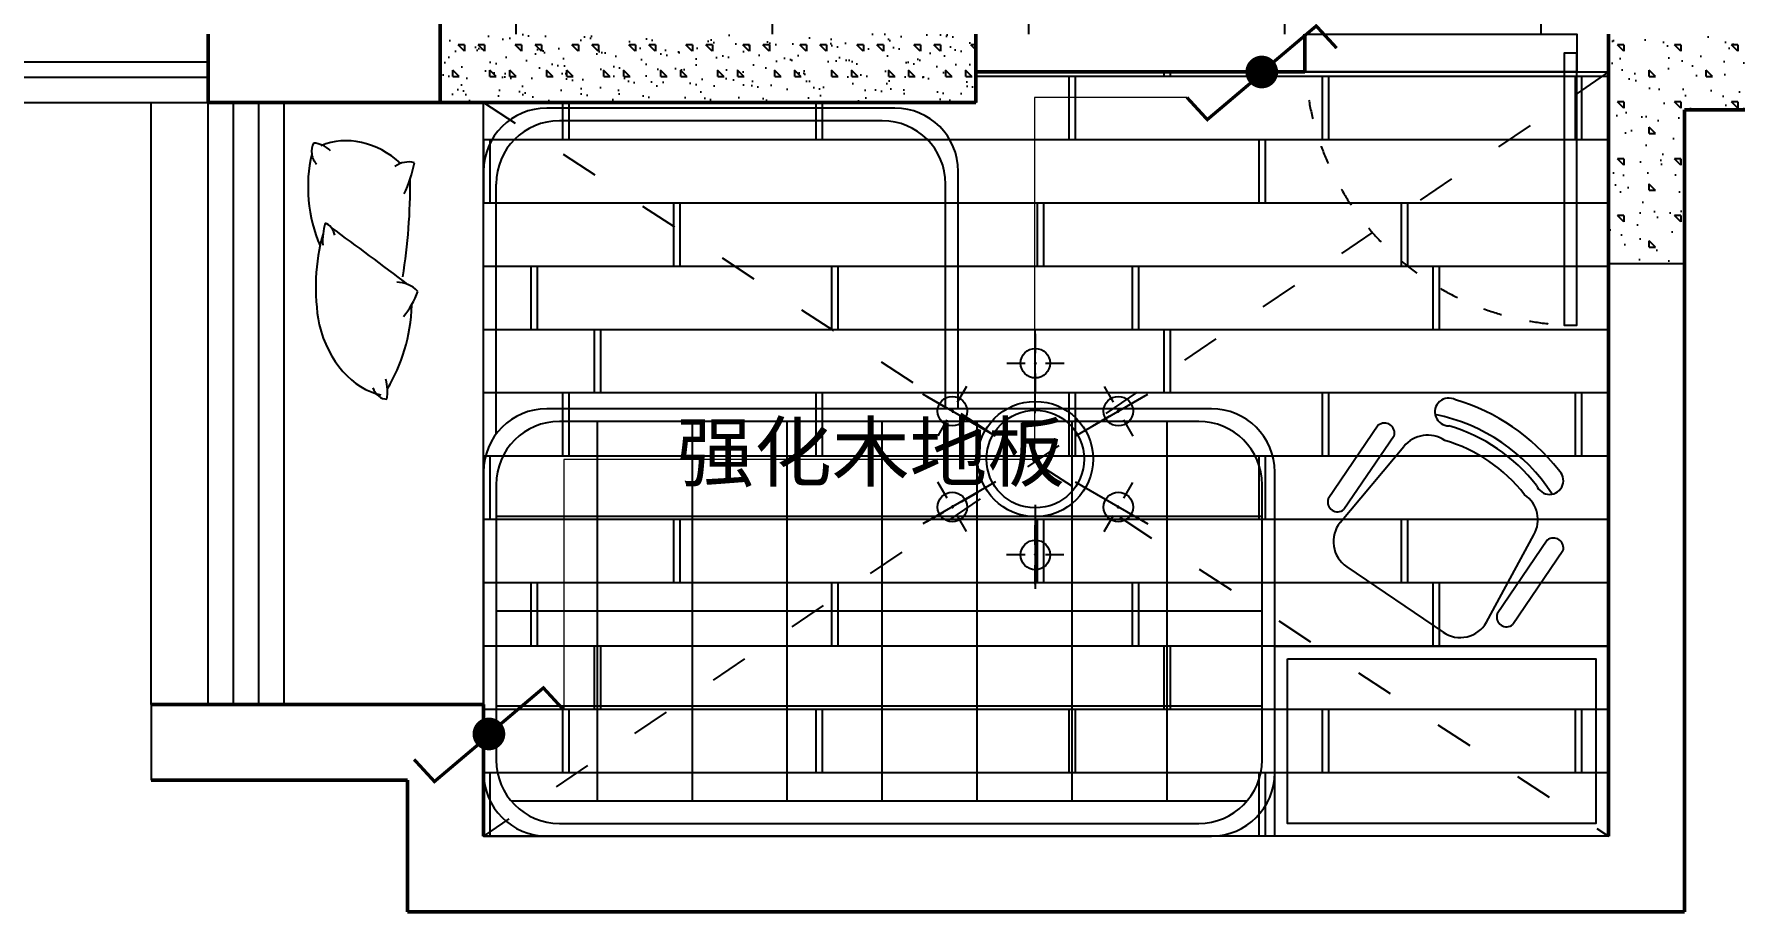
# Model space of a CAD drawing. Header units: millimetres. Extents: x 404985 to 540841, y 1898 to 26709.
# Drawn here: x 511983 to 517357, y 9960 to 12734 of the extents above; entities that cross this region are included whole.
import ezdxf

# ---------------------------------------------------------------- set-up
doc = ezdxf.new("R2010")
doc.units = ezdxf.units.MM
doc.linetypes.add('ACAD_ISO03W100', pattern=[30, 12, -18])
for name, color, linetype, lineweight in [('原始结构', 7, 'Continuous', 50), ('家具外线', 135, 'Continuous', 25), ('开关布置', 2, 'Continuous', 9)]:
    doc.layers.add(name, color=color, linetype=linetype, lineweight=lineweight)
for name, color, linetype in [('地面铺装', 251, 'Continuous'), ('填充', 8, 'Continuous'), ('填充图块', 7, 'Continuous'), ('墙线', 7, 'Continuous'), ('家具内线', 251, 'Continuous'), ('建筑开门', 3, 'Continuous'), ('建筑栏杆', 2, 'Continuous'), ('建筑窗户', 4, 'Continuous'), ('标注说明', 50, 'Continuous'), ('水路布置', 255, 'Continuous'), ('灯具内线', 8, 'Continuous'), ('灯具外线', 22, 'Continuous'), ('顶面布置', 1, 'Continuous')]:
    doc.layers.add(name, color=color, linetype=linetype)
doc.styles.get("Standard").update_dxf_attribs({"font": 'arial.ttf'})
pattern_1 = [(67, (67346.36, 1.73), (-102.840264, -86.710143), [0, -145]), (153, (67346.36, 1.73), (70.245338, -126.458474), [0, -194]), (74, (67366.36, -4e-12), (-129.956868, -87.5714), [0, -246]), (286, (67366.36, -4e-12), (149.1821, -82.058653), [0, -162.4]), (114, (67546.36, 5.2), (-177.42154, 52.363195), [0, -130]), (90, (67446.36, -4e-12), (-180, 1e-14), [20, -160]), (135, (67466.36, -4e-12), (-179.99969, -179.99969), [28.284, -226.274]), (180, (67546.36, 100), (-2e-14, -180), [20, -160]), (135, (67546.36, 260), (-179.99969, -179.99969), [28.284, -226.274]), (270, (67546.36, 100), (180, -3e-14), [20, -160]), (135, (67466.36, 180), (-179.99969, -179.99969), [28.284, -226.274]), (0, (67446.36, -4e-12), (0, 180), [20, -160]), (135, (67546.36, 80), (-179.99969, -179.99969), [28.284, -226.274])]

# ---------------------------------------------------------------- blocks, each defined once
blk = doc.blocks.new('A$C25FA378C')
at = {"layer": '填充', "ltscale": 30, "extrusion": (0, 0, -1)}
for centre, major_axis, start_param, end_param in [((507.8, 146.1), (306.4, 0), 3.724732, 4.069338), ((222.1, 254.7), (139.9, 0), 5.529584, 6.209628), ((936.9, -678.3), (-1435.9, 0), 1.169597, 1.390338), ((883.5, 128.1), (-366.1, 0), 0.824261, 1.133103), ((600.7, 341.7), (-133.1, 0), 2.853298, 3.513231), ((426, 136), (402.4, 0), 5.57616, 6.464653), ((400.9, -41.8), (-483.5, 0), 0.707044, 1.325772), ((-19533, -10215.2), (24580.7, 0), 5.654657, 5.669441), ((44.4, 104.1), (-114, 0), 1.170168, 1.734602), ((63.7, 185), (-64, 0), 5.058373, 6.185257), ((308.5, 217.1), (-301.3, 0), 4.865404, 6.033725), ((700.3, 48), (-134.5, 0), 2.428424, 2.99721), ((490.9, 163.5), (162.4, 0), 1.00688, 1.451909), ((529.5, 52.2), (-50.8, 0), 1.693626, 2.822648), ((799.9, 84.2), (45.3, 0), 0.738066, 2.415466), ((288.3, 360.2), (495.3, 0), 1.025333, 1.622764), ((633.7, 277.5), (-352.5, 0), 4.222335, 5.074371)]:
    blk.add_ellipse(centre, major_axis=major_axis, ratio=0.727273, start_param=start_param, end_param=end_param, dxfattribs=at)
blk = doc.blocks.new('MK-JJ-0560')
at = {"layer": '家具内线'}
blk.add_arc((-112943.4, 65797), 569.4, 246.8525, 293.0205, dxfattribs=at)
at = {"layer": '家具外线'}
for p, q in [((-112759.1, 65827.4), (-113127.6, 65827.8)), ((-113296.6, 65402.5), (-113296.3, 65683.8)), ((-113236.6, 65402.4), (-113236.3, 65683.7)), ((-113223.4, 65724.5), (-113192.1, 65412.4)), ((-112663.5, 65723.8), (-112695.4, 65411.9)), ((-112650.9, 65401.8), (-112650.6, 65683.1)), ((-112590.9, 65401.7), (-112590.6, 65683))]:
    blk.add_line(p, q, dxfattribs=at)
for centre, radius, start, end in [((-113127.7, 65731.8), 96, 89.9365, 184.3686), ((-112759.2, 65731.4), 96, 355.5044, 89.9365), ((-113266.3, 65674.9), 31.3, 16.3379, 163.535), ((-112620.6, 65674.2), 31.3, 16.3379, 163.535), ((-113096.4, 65419.7), 96, 184.3686, 269.9365), ((-112791.1, 65419.4), 96, 269.9365, 355.5044), ((-113266.6, 65411.3), 31.3, 196.3379, 343.535), ((-112620.9, 65410.6), 31.3, 196.3379, 343.535), ((-112943.4, 65797), 497.4, 252.0661, 287.8069), ((-113136.5, 65242.3), 43.8, 54.9038, 264.2424), ((-112943.4, 65797), 545.4, 252.0661, 287.8069), ((-112751.5, 65241.8), 43.8, 275.6306, 124.9691), ((-112943.3, 65809), 641.4, 252.0661, 287.8069)]:
    blk.add_arc(centre, radius, start, end, dxfattribs=at)
blk = doc.blocks.new('2012092917234939')
at = {"layer": '灯具内线'}
for p, q in [((-2.1, 394.3), (-2.1, 333.9)), ((-2.1, 394.3), (-2.1, 333.9)), ((-91.9, 301.7), (-34.3, 301.7)), ((-91.9, 301.7), (-34.3, 301.7)), ((-2.1, 269.5), (-2.1, 207.7)), ((-2.1, 269.5), (-2.1, 207.7)), ((30.1, 301.7), (89, 301.7)), ((30.1, 301.7), (89, 301.7)), ((-248.4, 178.1), (-218.9, 229.2)), ((-248.4, 178.1), (-218.9, 229.2)), ((215.3, 228), (244.1, 178.1)), ((215.3, 228), (244.1, 178.1)), ((-344.6, 196.5), (-292.3, 166.3)), ((-344.6, 196.5), (-292.3, 166.3)), ((340.4, 196.5), (288.1, 166.3)), ((340.4, 196.5), (288.1, 166.3)), ((-309.3, 72.5), (-280.5, 122.4)), ((-309.3, 72.5), (-280.5, 122.4)), ((-236.6, 134.2), (-183.1, 103.3)), ((-236.6, 134.2), (-183.1, 103.3)), ((232.3, 134.2), (178.8, 103.3)), ((232.3, 134.2), (178.8, 103.3)), ((276.3, 122.4), (305.8, 71.3)), ((276.3, 122.4), (305.8, 71.3)), ((-280.5, -124.8), (-310, -73.7)), ((-280.5, -124.8), (-310, -73.7)), ((-236.6, -136.6), (-183.1, -105.7)), ((-236.6, -136.6), (-183.1, -105.7)), ((232.3, -136.6), (178.8, -105.7)), ((232.3, -136.6), (178.8, -105.7)), ((305.1, -74.9), (276.3, -124.8)), ((305.1, -74.9), (276.3, -124.8)), ((-344.6, -198.9), (-292.3, -168.7)), ((-344.6, -198.9), (-292.3, -168.7)), ((-219.6, -230.4), (-248.4, -180.5)), ((-219.6, -230.4), (-248.4, -180.5)), ((244.1, -180.5), (214.6, -231.6)), ((244.1, -180.5), (214.6, -231.6)), ((340.4, -198.9), (288.1, -168.7)), ((340.4, -198.9), (288.1, -168.7)), ((-34.3, -304.1), (-93.3, -304.1)), ((-34.3, -304.1), (-93.3, -304.1)), ((87.6, -304.1), (30.1, -304.1)), ((87.6, -304.1), (30.1, -304.1)), ((-2.1, -396.7), (-2.1, -336.3)), ((-2.1, -396.7), (-2.1, -336.3))]:
    blk.add_line(p, q, dxfattribs=at)
for points in [[(-4.2, 301.2, 1), (0.5, 301.2, 1)], [(-4.2, 301.2, 1), (0.5, 301.2, 1)], [(-265.1, 148.2, 1), (-262.7, 152.3, 1)], [(-265.1, 148.2, 1), (-262.7, 152.3, 1)], [(258.8, 151.8, 1), (261.1, 147.8, 1)], [(258.8, 151.8, 1), (261.1, 147.8, 1)], [(-263, -154.2, 1), (-265.3, -150.2, 1)], [(-263, -154.2, 1), (-265.3, -150.2, 1)], [(260.8, -150.6, 1), (258.5, -154.7, 1)], [(260.8, -150.6, 1), (258.5, -154.7, 1)], [(0, -303.6, 1), (-4.7, -303.6, 1)], [(0, -303.6, 1), (-4.7, -303.6, 1)]]:
    blk.add_lwpolyline(points, format="xyb", close=True, dxfattribs=at)
for centre in [(-264.4, 150.2), (260.2, 150.2), (-264.4, -152.7), (260.2, -152.7), (-2.1, -304.1)]:
    blk.add_circle(centre, 46.7, dxfattribs=at)
at = {"layer": '灯具外线'}
for p, q in [((-2.1, 143.6), (-2.1, 409)), ((-2.1, 143.6), (-2.1, 409)), ((-127.5, 71.2), (-357.3, 203.9)), ((-127.5, 71.2), (-357.3, 203.9)), ((123.3, 71.2), (353.1, 203.9)), ((123.3, 71.2), (353.1, 203.9)), ((-127.5, -73.6), (-357.3, -206.3)), ((-127.5, -73.6), (-357.3, -206.3)), ((123.3, -73.6), (353.1, -206.3)), ((123.3, -73.6), (353.1, -206.3)), ((-2.1, -146), (-2.1, -411.4)), ((-2.1, -146), (-2.1, -411.4)), ((-2.1, -271.9), (-2.1, -210.2)), ((-2.1, -271.9), (-2.1, -210.2))]:
    blk.add_line(p, q, dxfattribs=at)
blk.add_lwpolyline([(0, -10.5, 1), (0, 10.5, 1)], format="xyb", close=True, dxfattribs=at)
blk.add_lwpolyline([(0, -10.5, 1), (0, 10.5, 1)], format="xyb", close=True, dxfattribs=at)
for centre, radius in [((-2.1, 301.7), 46.7), ((-2.1, -1.2), 182.3), ((-2.1, -1.2), 154.3)]:
    blk.add_circle(centre, radius, dxfattribs=at)
blk = doc.blocks.new('单联双控')
at = {"layer": '开关布置', "const_width": 10.3}
for points in [[(236.5, 75.5), (172.1, 145.5), (-19.7, -16.7)], [(-236.5, -80.4), (-172.1, -150.4), (19.7, 11.8)]]:
    blk.add_lwpolyline(points, dxfattribs=at)
at = {"layer": '开关布置', "const_width": 51.7}
for points in [[(0, -25.8, 1), (0, 25.8, 1)], [(0, -25.8, -1), (0, 25.8, -1)]]:
    blk.add_lwpolyline(points, format="xyb", close=True, dxfattribs=at)

msp = doc.modelspace()

# ---------------------------------------------------------------- hatches: boundary and pattern name
at = {"layer": '地面铺装'}
h = msp.add_hatch(dxfattribs=at)
h.set_pattern_fill('水平/垂直栅格', color=256, scale=255)
h.set_pattern_definition([(0, (513505.94, 16587), (0, 809.625), []), (90, (513505.94, 16587), (-809.625, 5e-14), [])])
h.paths.add_polyline_path([(513505.9, 13133), (513505.9, 12734), (515997.9, 12734), (516857.9, 12734), (520942.9, 12734), (520942.9, 12570), (522192.9, 12570), (524559.9, 12570), (524559.9, 12780), (524945.9, 12780), (525805.9, 12776), (525805.9, 13646), (525805.9, 13815), (523805.8, 13815), (523116.4, 13815), (520685.9, 13815), (520685.9, 14595), (520685.9, 15795), (520685.9, 16587), (513505.9, 16587), (513505.9, 15979)])
h.paths.add_polyline_path([(516920.2, 14384.6), (518459.1, 14384.6), (518459.1, 14755.5), (516920.2, 14755.5)], flags=24)
h = msp.add_hatch(dxfattribs=at)
h.set_pattern_fill('木地板条1', color=256, scale=50, pattern_type=2)
h.set_pattern_definition([(0, (513402.94, 10200), (0, 200), []), (90, (513403, 10200), (-2450, 2e-13), [200, -800]), (90, (513652.94, 10400), (-800, 5e-14), [200, -800]), (90, (513753, 10600), (-1800, 1e-13), [200, -800]), (90, (513552.9, 10800), (-950, 6e-14), [200, -800]), (90, (514003, 11000), (-1150, 7e-14), [200, -800]), (90, (513423, 10200), (-2450, 2e-13), [200, -800]), (90, (513672.94, 10400), (-800, 5e-14), [200, -800]), (90, (513773, 10600), (-1800, 1e-13), [200, -800]), (90, (513572.9, 10800), (-950, 6e-14), [200, -800]), (90, (514023, 11000), (-1150, 7e-14), [200, -800])])
h.paths.add_polyline_path([(516957.9, 10200), (516957.9, 12614), (516857.9, 12614), (515997.9, 12614), (514958.9, 12614), (514958.9, 12518), (513402.9, 12518), (513402.9, 10616), (513402.9, 10200)])
h.paths.add_polyline_path([(513951.8, 11214.1), (515321.8, 11214.1), (515321.8, 11560.1), (513951.8, 11560.1)], flags=24)
at = {"layer": '填充图块'}
h = msp.add_hatch(dxfattribs=at)
h.set_pattern_fill('混凝土3', color=256, scale=20, pattern_type=2)
h.set_pattern_definition(pattern_1)
h.paths.add_polyline_path([(514958.9, 12734), (514958.9, 12518), (513402.9, 12518), (513265.9, 12518), (513265.9, 12734)])
h = msp.add_hatch(dxfattribs=at)
h.set_pattern_fill('混凝土3', color=256, scale=20, pattern_type=2)
h.set_pattern_definition([(67, (33623.18, 1.73), (-102.840264, -86.710143), [0, -145]), (153, (33623.18, 1.73), (70.245338, -126.458474), [0, -194]), (74, (33643.18, -4e-12), (-129.956868, -87.5714), [0, -246]), (286, (33643.18, -4e-12), (149.1821, -82.058653), [0, -162.4]), (114, (33823.18, 5.2), (-177.421538, 52.363195), [0, -130]), (90, (33723.18, -4e-12), (-180, 1e-14), [20, -160]), (135, (33743.18, -4e-12), (-179.99969, -179.99969), [28.284, -226.274]), (180, (33823.18, 100), (-2e-14, -180), [20, -160]), (135, (33823.18, 260), (-179.99969, -179.99969), [28.284, -226.274]), (270, (33823.18, 100), (180, -3e-14), [20, -160]), (135, (33743.18, 180), (-179.99969, -179.99969), [28.284, -226.274]), (0, (33723.18, -4e-12), (0, 180), [20, -160]), (135, (33823.18, 80), (-179.99969, -179.99969), [28.284, -226.274])])
h.paths.add_polyline_path([(513265.9, 12734), (514958.9, 12734), (514958.9, 12518), (513402.9, 12518), (513265.9, 12518)])
h = msp.add_hatch(dxfattribs=at)
h.set_pattern_fill('混凝土3', color=256, scale=20, pattern_type=2)
h.set_pattern_definition(pattern_1)
h.paths.add_polyline_path([(520942.9, 12734), (520942.9, 12590), (520927.9, 12590), (520927.9, 12570), (520934.4, 12330), (520927.9, 12330), (520927.9, 12310), (520942.9, 12008.4), (520701.9, 12008.4), (520701.9, 12494), (517197.9, 12494), (517197.9, 12008.4), (516957.9, 12008.4), (516957.9, 12734)])

# ---------------------------------------------------------------- linework, layer by layer
for p, q in [((516857.9, 12734), (516857.9, 12614)), ((516857.9, 12614), (516957.9, 12614)), ((512352.6, 10616), (512352.6, 10376))]:
    msp.add_line(p, q)
at = {"color": 251}
msp.add_line((513402.9, 10616), (513402.9, 12518), dxfattribs=at)
at = {"layer": '原始结构'}
for p, q in [((513265.9, 13133), (513265.9, 12518)), ((512532.9, 12516.7), (512532.9, 12734)), ((514958.9, 12734), (514958.9, 12518)), ((515997.9, 12734), (515997.9, 12614)), ((516957.9, 12734), (516957.9, 10200)), ((515997.9, 12614), (514958.9, 12614)), ((512532.9, 12518), (513402.9, 12518)), ((513402.9, 12518), (514958.9, 12518)), ((520701.9, 12494), (517197.9, 12494)), ((517197.9, 12494), (517197.9, 9960)), ((513402.9, 10616), (512352.6, 10616)), ((513402.9, 10200), (513402.9, 10616)), ((513162.9, 10376), (512352.6, 10376)), ((513162.9, 9960), (513162.9, 10376)), ((517197.9, 9960), (513162.9, 9960))]:
    msp.add_line(p, q, dxfattribs=at)
at = {"layer": '地面铺装'}
msp.add_lwpolyline([(515997.9, 12734), (516857.9, 12734), (516857.9, 12614), (515997.9, 12614)], close=True, dxfattribs=at)
at = {"layer": '填充图块'}
for p, q in [((517197.9, 12008.4), (516957.9, 12008.4)), ((516957.9, 10200), (513402.9, 10200))]:
    msp.add_line(p, q, dxfattribs=at)
at = {"layer": '家具内线'}
for p, q in [((514662.9, 12460), (513642.9, 12460)), ((513442.9, 11470), (513442.9, 12260)), ((514862.9, 11550), (514862.9, 12260)), ((515662.9, 11510), (513642.9, 11510)), ((513762.9, 10310), (513762.9, 11510)), ((514062.9, 10310), (514062.9, 11510)), ((514362.9, 10310), (514362.9, 11510)), ((514662.9, 10310), (514662.9, 11510)), ((514962.9, 10310), (514962.9, 11510)), ((515262.9, 10310), (515262.9, 11510)), ((515562.9, 10310), (515562.9, 11510)), ((513442.9, 11310), (513442.9, 10440)), ((515862.9, 10440), (515862.9, 11310)), ((515862.9, 11210), (513442.9, 11210)), ((515862.9, 10910), (513442.9, 10910)), ((515862.9, 10610), (513442.9, 10610)), ((515814.9, 10310), (513491, 10310)), ((513642.9, 10240), (515662.9, 10240))]:
    msp.add_line(p, q, dxfattribs=at)
msp.add_lwpolyline([(515942.9, 10760), (516917.9, 10760), (516917.9, 10240), (515942.9, 10240)], close=True, dxfattribs=at)
for centre, start, end in [((513642.9, 12260), 90, 180), ((514662.9, 12260), 0, 90), ((513642.9, 11310), 90, 180), ((515662.9, 11310), 0, 90), ((513642.9, 10440), 180, 270), ((515662.9, 10440), 270, 0)]:
    msp.add_arc(centre, 200, start, end, dxfattribs=at)
at = {"layer": '家具外线'}
for p, q in [((513402.9, 10616), (513402.9, 12518)), ((514702.9, 12500), (513602.9, 12500)), ((514902.9, 11550), (514902.9, 12300)), ((515702.9, 11550), (513602.9, 11550)), ((513402.9, 11350), (513402.9, 10400)), ((515902.9, 10400), (515902.9, 11350)), ((513402.9, 10200), (515702.9, 10200))]:
    msp.add_line(p, q, dxfattribs=at)
msp.add_lwpolyline([(515902.9, 10800), (516957.9, 10800), (516957.9, 10200), (515902.9, 10200)], close=True, dxfattribs=at)
for centre, start, end in [((513602.9, 12300), 90, 180), ((514702.9, 12300), 0, 90), ((513602.9, 11350), 90, 180), ((515702.9, 11350), 0, 90), ((513602.9, 10400), 180, 270), ((515702.9, 10400), 270, 0)]:
    msp.add_arc(centre, 200, start, end, dxfattribs=at)
at = {"layer": '建筑开门'}
msp.add_lwpolyline([(516857.9, 12674), (516817.9, 12674), (516817.9, 11814), (516857.9, 11814)], close=True, dxfattribs=at)
at = {"layer": '建筑开门', "linetype": 'ACAD_ISO03W100', "ltscale": 5}
msp.add_arc((516857.9, 12674), 860, 180, 270, dxfattribs=at)
at = {"layer": '建筑栏杆', "ltscale": 300}
for p, q in [((512532.9, 12645), (511935.9, 12645)), ((511855.9, 12598), (512532.9, 12598)), ((511775.9, 12518), (512532.9, 12518))]:
    msp.add_line(p, q, dxfattribs=at)
at = {"layer": '建筑窗户'}
for p, q in [((512532.9, 10614.7), (512532.9, 12516.7)), ((512612.9, 10614.7), (512612.9, 12516.7)), ((512692.9, 10614.7), (512692.9, 12516.7)), ((512772.9, 10614.7), (512772.9, 12516.7))]:
    msp.add_line(p, q, dxfattribs=at)
at = {"layer": '开关布置'}
for points in [[(515625.5, 12533.6), (515144.4, 12533.6), (515144.4, 11382.5)], [(515158.7, 11389.3), (513656.5, 11389.3), (513656.5, 10598)]]:
    msp.add_lwpolyline(points, dxfattribs=at)
at = {"layer": '水路布置'}
msp.add_line((512352.6, 10616), (512352.6, 12518), dxfattribs=at)
at = {"layer": '灯具内线', "linetype": 'ACAD_ISO03W100', "ltscale": 10}
for points in [[(516957.9, 12614), (513402.9, 10200)], [(513402.9, 12518), (516957.9, 10200)]]:
    msp.add_lwpolyline(points, dxfattribs=at)
at = {"layer": '顶面布置'}
msp.add_lwpolyline([(516957.9, 12614), (516957.9, 10200), (513402.9, 10200), (513402.9, 12518), (514958.9, 12518), (514958.9, 12614), (516957.9, 12614)], dxfattribs=at)

# ---------------------------------------------------------------- block references
at = {"layer": '墙线', "ltscale": 30, "xscale": -1, "rotation": 277.8697687112543}
msp.add_blockref('A$C25FA378C', (512918.8, 11555.5), dxfattribs=at)
at = {"layer": '家具外线', "rotation": 145.8354352580186}
msp.add_blockref('MK-JJ-0560', (459797.1, 128840.8), dxfattribs=at)
at = {"layer": '开关布置'}
for p in [(515862, 12614), (513420, 10522.5)]:
    msp.add_blockref('单联双控', p, dxfattribs=at)
at = {"layer": '灯具外线', "ltscale": 0.3}
msp.add_blockref('2012092917234939', (515148.6, 11392.2), dxfattribs=at)

# ---------------------------------------------------------------- texts
at = {"layer": '标注说明', "insert": (514012.8, 11503.1), "char_height": 180, "attachment_point": 1}
msp.add_mtext_dynamic_manual_height_columns('{\\fSimSun|b0|i0|c134|p2;强化木地板}', width=1863.365, gutter_width=1097.3, heights=[0], dxfattribs=at)

doc.saveas('drawing.dxf')
